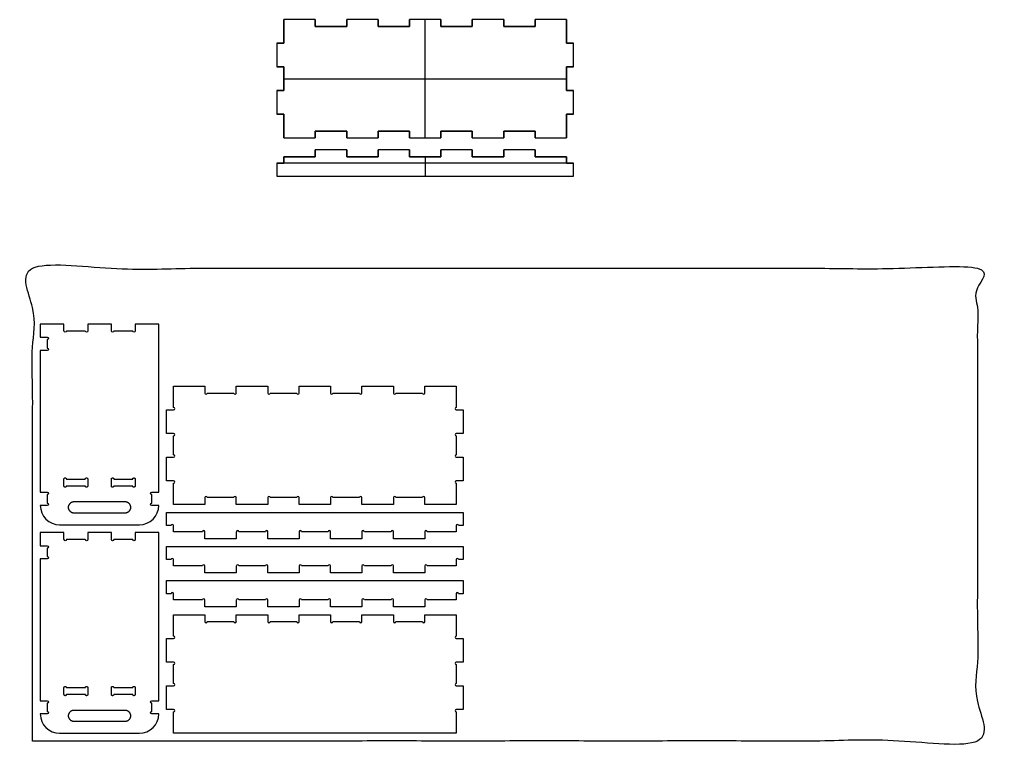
# Model space of a CAD drawing. Header units: millimetres. Extents: x -9556 to -1947, y -3269 to 306.
# Drawn here: x -4454 to -1947, y -3269 to -1390 of the extents above; entities that cross this region are included whole.
import ezdxf

# ---------------------------------------------------------------- set-up
doc = ezdxf.new("R2010")
doc.units = ezdxf.units.MM
doc.header["$MEASUREMENT"] = 0
doc.layers.add('2 TRAY TROLLEY$PARTS LAID OUT$TROLLY', color=7, linetype='Continuous', true_color=0x000000)
doc.layers.add('SHEETS TO CUT$18MM BIRCH$01.18', color=7, linetype='Continuous', true_color=0x000000)

msp = doc.modelspace()

# ---------------------------------------------------------------- linework, layer by layer
at = {"layer": '2 TRAY TROLLEY$PARTS LAID OUT$TROLLY', "color": 5, "true_color": 0x0000ff}
for p, q in [((-3690.6, -1389.5, -41), (-3771.7, -1389.5, -41)), ((-3690.6, -1398.5, -32), (-3690.6, -1398.5, -50)), ((-3528.3, -1389.5, -41), (-3609.4, -1389.5, -41)), ((-3609.4, -1398.5, -32), (-3609.4, -1398.5, -50)), ((-3528.3, -1398.5, -32), (-3528.3, -1398.5, -50)), ((-3366.1, -1389.5, -41), (-3447.2, -1389.5, -41)), ((-3447.2, -1398.5, -32), (-3447.2, -1398.5, -50)), ((-3406.7, -1695.5, -32), (-3406.7, -1389.5, -32)), ((-3406.7, -1695.5, -50), (-3406.7, -1389.5, -50)), ((-3406.7, -1389.5, -50), (-3406.7, -1389.5, -32)), ((-3366.1, -1398.5, -32), (-3366.1, -1398.5, -50)), ((-3203.9, -1389.5, -41), (-3285, -1389.5, -41)), ((-3285, -1398.5, -32), (-3285, -1398.5, -50)), ((-3203.9, -1398.5, -32), (-3203.9, -1398.5, -50)), ((-3041.7, -1389.5, -41), (-3122.8, -1389.5, -41)), ((-3122.8, -1398.5, -32), (-3122.8, -1398.5, -50)), ((-3690.6, -1407.5, -32), (-3690.6, -1407.5, -50)), ((-3650, -1407.5, -32), (-3650, -1407.5, -50)), ((-3609.4, -1407.5, -50), (-3609.4, -1407.5, -32)), ((-3528.3, -1407.5, -32), (-3528.3, -1407.5, -50)), ((-3487.8, -1407.5, -32), (-3487.8, -1407.5, -50)), ((-3447.2, -1407.5, -50), (-3447.2, -1407.5, -32)), ((-3366.1, -1407.5, -32), (-3366.1, -1407.5, -50)), ((-3325.6, -1407.5, -32), (-3325.6, -1407.5, -50)), ((-3285, -1407.5, -50), (-3285, -1407.5, -32)), ((-3203.9, -1407.5, -32), (-3203.9, -1407.5, -50)), ((-3163.3, -1407.5, -32), (-3163.3, -1407.5, -50)), ((-3122.8, -1407.5, -50), (-3122.8, -1407.5, -32)), ((-3771.7, -1542.5, -32), (-3041.7, -1542.5, -32)), ((-3771.7, -1542.5, -50), (-3041.7, -1542.5, -50)), ((-3690.6, -1677.5, -32), (-3690.6, -1677.5, -50)), ((-3650, -1677.5, -32), (-3650, -1677.5, -50)), ((-3609.4, -1677.5, -50), (-3609.4, -1677.5, -32)), ((-3528.3, -1677.5, -32), (-3528.3, -1677.5, -50)), ((-3487.8, -1677.5, -32), (-3487.8, -1677.5, -50)), ((-3447.2, -1677.5, -50), (-3447.2, -1677.5, -32)), ((-3366.1, -1677.5, -32), (-3366.1, -1677.5, -50)), ((-3325.6, -1677.5, -32), (-3325.6, -1677.5, -50)), ((-3285, -1677.5, -50), (-3285, -1677.5, -32)), ((-3203.9, -1677.5, -32), (-3203.9, -1677.5, -50)), ((-3163.3, -1677.5, -32), (-3163.3, -1677.5, -50)), ((-3122.8, -1677.5, -50), (-3122.8, -1677.5, -32)), ((-3771.7, -1695.5, -41), (-3690.6, -1695.5, -41)), ((-3690.6, -1686.5, -32), (-3690.6, -1686.5, -50)), ((-3609.4, -1686.5, -32), (-3609.4, -1686.5, -50)), ((-3609.4, -1695.5, -41), (-3528.3, -1695.5, -41)), ((-3528.3, -1686.5, -32), (-3528.3, -1686.5, -50)), ((-3447.2, -1686.5, -32), (-3447.2, -1686.5, -50)), ((-3447.2, -1695.5, -41), (-3366.1, -1695.5, -41)), ((-3406.7, -1695.5, -50), (-3406.7, -1695.5, -32)), ((-3366.1, -1686.5, -32), (-3366.1, -1686.5, -50)), ((-3285, -1686.5, -32), (-3285, -1686.5, -50)), ((-3285, -1695.5, -41), (-3203.9, -1695.5, -41)), ((-3203.9, -1686.5, -32), (-3203.9, -1686.5, -50)), ((-3122.8, -1686.5, -32), (-3122.8, -1686.5, -50)), ((-3122.8, -1695.5, -41), (-3041.7, -1695.5, -41))]:
    msp.add_line(p, q, dxfattribs=at)
at = {"layer": '2 TRAY TROLLEY$PARTS LAID OUT$TROLLY', "color": 6, "true_color": 0xff00ff}
for p, q in [((-3609.4, -1726.2, -41), (-3690.6, -1726.2, -41)), ((-3447.2, -1726.2, -41), (-3528.3, -1726.2, -41)), ((-3285, -1726.2, -41), (-3366.1, -1726.2, -41)), ((-3122.8, -1726.2, -41), (-3203.9, -1726.2, -41)), ((-3771.7, -1744.2, -42.2), (-3690.6, -1744.2, -42.2)), ((-3731.1, -1744.2, -50), (-3731.1, -1744.2, -32)), ((-3609.4, -1744.2, -42.2), (-3528.3, -1744.2, -42.2)), ((-3568.9, -1744.2, -50), (-3568.9, -1744.2, -32)), ((-3447.2, -1744.2, -42.2), (-3366.1, -1744.2, -42.2)), ((-3406.7, -1744.2, -32), (-3406.7, -1794.2, -32)), ((-3406.7, -1744.2, -50), (-3406.7, -1744.2, -32)), ((-3406.7, -1744.2, -50), (-3406.7, -1794.2, -50)), ((-3285, -1744.2, -42.2), (-3203.9, -1744.2, -42.2)), ((-3244.4, -1744.2, -50), (-3244.4, -1744.2, -32)), ((-3122.8, -1744.2, -42.2), (-3041.7, -1744.2, -42.2)), ((-3082.2, -1744.2, -50), (-3082.2, -1744.2, -32)), ((-3789.7, -1760.2, -41), (-3789.7, -1794.2, -41)), ((-3041.7, -1760.2, -32), (-3771.7, -1760.2, -32)), ((-3041.7, -1760.2, -50), (-3771.7, -1760.2, -50)), ((-3023.7, -1794.2, -41), (-3023.7, -1760.2, -41)), ((-3789.7, -1794.2, -41), (-3023.7, -1794.2, -41)), ((-3406.7, -1794.2, -50), (-3406.7, -1794.2, -32))]:
    msp.add_line(p, q, dxfattribs=at)
at = {"layer": '2 TRAY TROLLEY$PARTS LAID OUT$TROLLY', "color": 5, "true_color": 0x0000ff}
for points in [[(-3771.7, -1389.5, -32), (-3771.7, -1420.1, -32), (-3771.7, -1450.7, -32)], [(-3771.7, -1450.7, -50), (-3771.7, -1420.1, -50), (-3771.7, -1389.5, -50)], [(-3771.7, -1389.5, -32), (-3771.7, -1389.5, -41), (-3771.7, -1389.5, -50)], [(-3690.6, -1389.5, -32), (-3731.1, -1389.5, -32), (-3771.7, -1389.5, -32)], [(-3690.6, -1389.5, -50), (-3731.1, -1389.5, -50), (-3771.7, -1389.5, -50)], [(-3690.6, -1407.5, -32), (-3690.6, -1398.5, -32), (-3690.6, -1389.5, -32)], [(-3690.6, -1389.5, -50), (-3690.6, -1398.5, -50), (-3690.6, -1407.5, -50)], [(-3690.6, -1389.5, -50), (-3690.6, -1389.5, -41), (-3690.6, -1389.5, -32)], [(-3528.3, -1389.5, -32), (-3568.9, -1389.5, -32), (-3609.4, -1389.5, -32)], [(-3528.3, -1389.5, -50), (-3568.9, -1389.5, -50), (-3609.4, -1389.5, -50)], [(-3609.4, -1389.5, -32), (-3609.4, -1398.5, -32), (-3609.4, -1407.5, -32)], [(-3609.4, -1407.5, -50), (-3609.4, -1398.5, -50), (-3609.4, -1389.5, -50)], [(-3609.4, -1389.5, -50), (-3609.4, -1389.5, -41), (-3609.4, -1389.5, -32)], [(-3528.3, -1407.5, -32), (-3528.3, -1398.5, -32), (-3528.3, -1389.5, -32)], [(-3528.3, -1389.5, -50), (-3528.3, -1398.5, -50), (-3528.3, -1407.5, -50)], [(-3528.3, -1389.5, -50), (-3528.3, -1389.5, -41), (-3528.3, -1389.5, -32)], [(-3366.1, -1389.5, -32), (-3406.7, -1389.5, -32), (-3447.2, -1389.5, -32)], [(-3366.1, -1389.5, -50), (-3406.7, -1389.5, -50), (-3447.2, -1389.5, -50)], [(-3447.2, -1389.5, -32), (-3447.2, -1398.5, -32), (-3447.2, -1407.5, -32)], [(-3447.2, -1407.5, -50), (-3447.2, -1398.5, -50), (-3447.2, -1389.5, -50)], [(-3447.2, -1389.5, -50), (-3447.2, -1389.5, -41), (-3447.2, -1389.5, -32)], [(-3366.1, -1407.5, -32), (-3366.1, -1398.5, -32), (-3366.1, -1389.5, -32)], [(-3366.1, -1389.5, -50), (-3366.1, -1398.5, -50), (-3366.1, -1407.5, -50)], [(-3366.1, -1389.5, -50), (-3366.1, -1389.5, -41), (-3366.1, -1389.5, -32)], [(-3203.9, -1389.5, -32), (-3244.4, -1389.5, -32), (-3285, -1389.5, -32)], [(-3203.9, -1389.5, -50), (-3244.4, -1389.5, -50), (-3285, -1389.5, -50)], [(-3285, -1389.5, -32), (-3285, -1398.5, -32), (-3285, -1407.5, -32)], [(-3285, -1407.5, -50), (-3285, -1398.5, -50), (-3285, -1389.5, -50)], [(-3285, -1389.5, -50), (-3285, -1389.5, -41), (-3285, -1389.5, -32)], [(-3203.9, -1407.5, -32), (-3203.9, -1398.5, -32), (-3203.9, -1389.5, -32)], [(-3203.9, -1389.5, -50), (-3203.9, -1398.5, -50), (-3203.9, -1407.5, -50)], [(-3203.9, -1389.5, -50), (-3203.9, -1389.5, -41), (-3203.9, -1389.5, -32)], [(-3041.7, -1389.5, -32), (-3082.2, -1389.5, -32), (-3122.8, -1389.5, -32)], [(-3041.7, -1389.5, -50), (-3082.2, -1389.5, -50), (-3122.8, -1389.5, -50)], [(-3122.8, -1389.5, -32), (-3122.8, -1398.5, -32), (-3122.8, -1407.5, -32)], [(-3122.8, -1407.5, -50), (-3122.8, -1398.5, -50), (-3122.8, -1389.5, -50)], [(-3122.8, -1389.5, -50), (-3122.8, -1389.5, -41), (-3122.8, -1389.5, -32)], [(-3041.7, -1450.7, -32), (-3041.7, -1420.1, -32), (-3041.7, -1389.5, -32)], [(-3041.7, -1389.5, -50), (-3041.7, -1420.1, -50), (-3041.7, -1450.7, -50)], [(-3041.7, -1389.5, -32), (-3041.7, -1389.5, -41), (-3041.7, -1389.5, -50)], [(-3771.7, -1420.1, -32), (-3771.7, -1420.1, -41), (-3771.7, -1420.1, -50)], [(-3609.4, -1407.5, -32), (-3650, -1407.5, -32), (-3690.6, -1407.5, -32)], [(-3690.6, -1407.5, -50), (-3650, -1407.5, -50), (-3609.4, -1407.5, -50)], [(-3447.2, -1407.5, -32), (-3487.8, -1407.5, -32), (-3528.3, -1407.5, -32)], [(-3528.3, -1407.5, -50), (-3487.8, -1407.5, -50), (-3447.2, -1407.5, -50)], [(-3285, -1407.5, -32), (-3325.6, -1407.5, -32), (-3366.1, -1407.5, -32)], [(-3366.1, -1407.5, -50), (-3325.6, -1407.5, -50), (-3285, -1407.5, -50)], [(-3122.8, -1407.5, -32), (-3163.3, -1407.5, -32), (-3203.9, -1407.5, -32)], [(-3203.9, -1407.5, -50), (-3163.3, -1407.5, -50), (-3122.8, -1407.5, -50)], [(-3041.7, -1420.1, -32), (-3041.7, -1420.1, -41), (-3041.7, -1420.1, -50)], [(-3771.7, -1450.7, -32), (-3780.7, -1450.7, -32), (-3789.7, -1450.7, -32)], [(-3789.7, -1450.7, -50), (-3780.7, -1450.7, -50), (-3771.7, -1450.7, -50)], [(-3789.7, -1450.7, -32), (-3789.7, -1450.7, -41), (-3789.7, -1450.7, -50)], [(-3789.7, -1450.7, -32), (-3789.7, -1481.3, -32), (-3789.7, -1511.9, -32)], [(-3789.7, -1450.7, -50), (-3789.7, -1481.3, -50), (-3789.7, -1511.9, -50)], [(-3789.7, -1450.7, -41), (-3789.7, -1481.3, -41), (-3789.7, -1511.9, -41)], [(-3771.7, -1450.7, -32), (-3771.7, -1450.7, -41), (-3771.7, -1450.7, -50)], [(-3023.7, -1450.7, -32), (-3032.7, -1450.7, -32), (-3041.7, -1450.7, -32)], [(-3041.7, -1450.7, -50), (-3032.7, -1450.7, -50), (-3023.7, -1450.7, -50)], [(-3041.7, -1450.7, -32), (-3041.7, -1450.7, -41), (-3041.7, -1450.7, -50)], [(-3023.7, -1450.7, -50), (-3023.7, -1450.7, -41), (-3023.7, -1450.7, -32)], [(-3023.7, -1511.9, -32), (-3023.7, -1481.3, -32), (-3023.7, -1450.7, -32)], [(-3023.7, -1511.9, -50), (-3023.7, -1481.3, -50), (-3023.7, -1450.7, -50)], [(-3023.7, -1511.9, -41), (-3023.7, -1481.3, -41), (-3023.7, -1450.7, -41)], [(-3789.7, -1511.9, -32), (-3780.7, -1511.9, -32), (-3771.7, -1511.9, -32)], [(-3771.7, -1511.9, -50), (-3780.7, -1511.9, -50), (-3789.7, -1511.9, -50)], [(-3789.7, -1511.9, -50), (-3789.7, -1511.9, -41), (-3789.7, -1511.9, -32)], [(-3771.7, -1511.9, -32), (-3771.7, -1542.5, -32), (-3771.7, -1573.1, -32)], [(-3771.7, -1573.1, -50), (-3771.7, -1542.5, -50), (-3771.7, -1511.9, -50)], [(-3771.7, -1511.9, -32), (-3771.7, -1511.9, -41), (-3771.7, -1511.9, -50)], [(-3041.7, -1511.9, -32), (-3032.7, -1511.9, -32), (-3023.7, -1511.9, -32)], [(-3041.7, -1573.1, -32), (-3041.7, -1542.5, -32), (-3041.7, -1511.9, -32)], [(-3023.7, -1511.9, -50), (-3032.7, -1511.9, -50), (-3041.7, -1511.9, -50)], [(-3041.7, -1511.9, -50), (-3041.7, -1542.5, -50), (-3041.7, -1573.1, -50)], [(-3041.7, -1511.9, -32), (-3041.7, -1511.9, -41), (-3041.7, -1511.9, -50)], [(-3023.7, -1511.9, -32), (-3023.7, -1511.9, -41), (-3023.7, -1511.9, -50)], [(-3771.7, -1542.5, -32), (-3771.7, -1542.5, -41), (-3771.7, -1542.5, -50)], [(-3041.7, -1542.5, -32), (-3041.7, -1542.5, -41), (-3041.7, -1542.5, -50)], [(-3771.7, -1573.1, -32), (-3780.7, -1573.1, -32), (-3789.7, -1573.1, -32)], [(-3789.7, -1573.1, -50), (-3780.7, -1573.1, -50), (-3771.7, -1573.1, -50)], [(-3789.7, -1573.1, -32), (-3789.7, -1573.1, -41), (-3789.7, -1573.1, -50)], [(-3789.7, -1573.1, -32), (-3789.7, -1603.7, -32), (-3789.7, -1634.3, -32)], [(-3789.7, -1573.1, -50), (-3789.7, -1603.7, -50), (-3789.7, -1634.3, -50)], [(-3789.7, -1573.1, -41), (-3789.7, -1603.7, -41), (-3789.7, -1634.3, -41)], [(-3771.7, -1573.1, -32), (-3771.7, -1573.1, -41), (-3771.7, -1573.1, -50)], [(-3023.7, -1573.1, -32), (-3032.7, -1573.1, -32), (-3041.7, -1573.1, -32)], [(-3041.7, -1573.1, -50), (-3032.7, -1573.1, -50), (-3023.7, -1573.1, -50)], [(-3041.7, -1573.1, -32), (-3041.7, -1573.1, -41), (-3041.7, -1573.1, -50)], [(-3023.7, -1634.3, -32), (-3023.7, -1603.7, -32), (-3023.7, -1573.1, -32)], [(-3023.7, -1634.3, -50), (-3023.7, -1603.7, -50), (-3023.7, -1573.1, -50)], [(-3023.7, -1573.1, -50), (-3023.7, -1573.1, -41), (-3023.7, -1573.1, -32)], [(-3023.7, -1634.3, -41), (-3023.7, -1603.7, -41), (-3023.7, -1573.1, -41)], [(-3789.7, -1634.3, -32), (-3780.7, -1634.3, -32), (-3771.7, -1634.3, -32)], [(-3771.7, -1634.3, -50), (-3780.7, -1634.3, -50), (-3789.7, -1634.3, -50)], [(-3789.7, -1634.3, -50), (-3789.7, -1634.3, -41), (-3789.7, -1634.3, -32)], [(-3771.7, -1634.3, -32), (-3771.7, -1664.9, -32), (-3771.7, -1695.5, -32)], [(-3771.7, -1695.5, -50), (-3771.7, -1664.9, -50), (-3771.7, -1634.3, -50)], [(-3771.7, -1634.3, -32), (-3771.7, -1634.3, -41), (-3771.7, -1634.3, -50)], [(-3041.7, -1634.3, -32), (-3032.7, -1634.3, -32), (-3023.7, -1634.3, -32)], [(-3041.7, -1695.5, -32), (-3041.7, -1664.9, -32), (-3041.7, -1634.3, -32)], [(-3023.7, -1634.3, -50), (-3032.7, -1634.3, -50), (-3041.7, -1634.3, -50)], [(-3041.7, -1634.3, -50), (-3041.7, -1664.9, -50), (-3041.7, -1695.5, -50)], [(-3041.7, -1634.3, -32), (-3041.7, -1634.3, -41), (-3041.7, -1634.3, -50)], [(-3023.7, -1634.3, -32), (-3023.7, -1634.3, -41), (-3023.7, -1634.3, -50)], [(-3771.7, -1664.9, -32), (-3771.7, -1664.9, -41), (-3771.7, -1664.9, -50)], [(-3690.6, -1677.5, -32), (-3650, -1677.5, -32), (-3609.4, -1677.5, -32)], [(-3690.6, -1695.5, -32), (-3690.6, -1686.5, -32), (-3690.6, -1677.5, -32)], [(-3609.4, -1677.5, -50), (-3650, -1677.5, -50), (-3690.6, -1677.5, -50)], [(-3690.6, -1677.5, -50), (-3690.6, -1686.5, -50), (-3690.6, -1695.5, -50)], [(-3609.4, -1677.5, -32), (-3609.4, -1686.5, -32), (-3609.4, -1695.5, -32)], [(-3609.4, -1695.5, -50), (-3609.4, -1686.5, -50), (-3609.4, -1677.5, -50)], [(-3528.3, -1677.5, -32), (-3487.8, -1677.5, -32), (-3447.2, -1677.5, -32)], [(-3528.3, -1695.5, -32), (-3528.3, -1686.5, -32), (-3528.3, -1677.5, -32)], [(-3447.2, -1677.5, -50), (-3487.8, -1677.5, -50), (-3528.3, -1677.5, -50)], [(-3528.3, -1677.5, -50), (-3528.3, -1686.5, -50), (-3528.3, -1695.5, -50)], [(-3447.2, -1677.5, -32), (-3447.2, -1686.5, -32), (-3447.2, -1695.5, -32)], [(-3447.2, -1695.5, -50), (-3447.2, -1686.5, -50), (-3447.2, -1677.5, -50)], [(-3366.1, -1677.5, -32), (-3325.6, -1677.5, -32), (-3285, -1677.5, -32)], [(-3366.1, -1695.5, -32), (-3366.1, -1686.5, -32), (-3366.1, -1677.5, -32)], [(-3285, -1677.5, -50), (-3325.6, -1677.5, -50), (-3366.1, -1677.5, -50)], [(-3366.1, -1677.5, -50), (-3366.1, -1686.5, -50), (-3366.1, -1695.5, -50)], [(-3285, -1677.5, -32), (-3285, -1686.5, -32), (-3285, -1695.5, -32)], [(-3285, -1695.5, -50), (-3285, -1686.5, -50), (-3285, -1677.5, -50)], [(-3203.9, -1677.5, -32), (-3163.3, -1677.5, -32), (-3122.8, -1677.5, -32)], [(-3203.9, -1695.5, -32), (-3203.9, -1686.5, -32), (-3203.9, -1677.5, -32)], [(-3122.8, -1677.5, -50), (-3163.3, -1677.5, -50), (-3203.9, -1677.5, -50)], [(-3203.9, -1677.5, -50), (-3203.9, -1686.5, -50), (-3203.9, -1695.5, -50)], [(-3122.8, -1677.5, -32), (-3122.8, -1686.5, -32), (-3122.8, -1695.5, -32)], [(-3122.8, -1695.5, -50), (-3122.8, -1686.5, -50), (-3122.8, -1677.5, -50)], [(-3041.7, -1664.9, -32), (-3041.7, -1664.9, -41), (-3041.7, -1664.9, -50)], [(-3771.7, -1695.5, -32), (-3771.7, -1695.5, -41), (-3771.7, -1695.5, -50)], [(-3771.7, -1695.5, -32), (-3731.1, -1695.5, -32), (-3690.6, -1695.5, -32)], [(-3771.7, -1695.5, -50), (-3731.1, -1695.5, -50), (-3690.6, -1695.5, -50)], [(-3690.6, -1695.5, -50), (-3690.6, -1695.5, -41), (-3690.6, -1695.5, -32)], [(-3609.4, -1695.5, -50), (-3609.4, -1695.5, -41), (-3609.4, -1695.5, -32)], [(-3609.4, -1695.5, -32), (-3568.9, -1695.5, -32), (-3528.3, -1695.5, -32)], [(-3609.4, -1695.5, -50), (-3568.9, -1695.5, -50), (-3528.3, -1695.5, -50)], [(-3528.3, -1695.5, -50), (-3528.3, -1695.5, -41), (-3528.3, -1695.5, -32)], [(-3447.2, -1695.5, -50), (-3447.2, -1695.5, -41), (-3447.2, -1695.5, -32)], [(-3447.2, -1695.5, -32), (-3406.7, -1695.5, -32), (-3366.1, -1695.5, -32)], [(-3447.2, -1695.5, -50), (-3406.7, -1695.5, -50), (-3366.1, -1695.5, -50)], [(-3366.1, -1695.5, -50), (-3366.1, -1695.5, -41), (-3366.1, -1695.5, -32)], [(-3285, -1695.5, -50), (-3285, -1695.5, -41), (-3285, -1695.5, -32)], [(-3285, -1695.5, -32), (-3244.4, -1695.5, -32), (-3203.9, -1695.5, -32)], [(-3285, -1695.5, -50), (-3244.4, -1695.5, -50), (-3203.9, -1695.5, -50)], [(-3203.9, -1695.5, -50), (-3203.9, -1695.5, -41), (-3203.9, -1695.5, -32)], [(-3122.8, -1695.5, -50), (-3122.8, -1695.5, -41), (-3122.8, -1695.5, -32)], [(-3122.8, -1695.5, -32), (-3082.2, -1695.5, -32), (-3041.7, -1695.5, -32)], [(-3122.8, -1695.5, -50), (-3082.2, -1695.5, -50), (-3041.7, -1695.5, -50)], [(-3041.7, -1695.5, -32), (-3041.7, -1695.5, -41), (-3041.7, -1695.5, -50)]]:
    msp.add_open_spline(points, degree=2, dxfattribs=at)
at = {"layer": '2 TRAY TROLLEY$PARTS LAID OUT$TROLLY', "color": 6, "true_color": 0xff00ff}
for points in [[(-3609.4, -1726.2, -50), (-3650, -1726.2, -50), (-3690.6, -1726.2, -50)], [(-3609.4, -1726.2, -32), (-3650, -1726.2, -32), (-3690.6, -1726.2, -32)], [(-3690.6, -1726.2, -32), (-3690.6, -1735.2, -32), (-3690.6, -1744.2, -32)], [(-3690.6, -1726.2, -50), (-3690.6, -1726.2, -41), (-3690.6, -1726.2, -32)], [(-3690.6, -1744.2, -50), (-3690.6, -1735.2, -50), (-3690.6, -1726.2, -50)], [(-3690.6, -1744.2, -42.2), (-3690.6, -1735.2, -42.2), (-3690.6, -1726.2, -42.2)], [(-3609.4, -1744.2, -32), (-3609.4, -1735.2, -32), (-3609.4, -1726.2, -32)], [(-3609.4, -1726.2, -32), (-3609.4, -1726.2, -41), (-3609.4, -1726.2, -50)], [(-3609.4, -1726.2, -50), (-3609.4, -1735.2, -50), (-3609.4, -1744.2, -50)], [(-3609.4, -1744.2, -42.2), (-3609.4, -1735.2, -42.2), (-3609.4, -1726.2, -42.2)], [(-3447.2, -1726.2, -50), (-3487.8, -1726.2, -50), (-3528.3, -1726.2, -50)], [(-3447.2, -1726.2, -32), (-3487.8, -1726.2, -32), (-3528.3, -1726.2, -32)], [(-3528.3, -1726.2, -32), (-3528.3, -1735.2, -32), (-3528.3, -1744.2, -32)], [(-3528.3, -1726.2, -50), (-3528.3, -1726.2, -41), (-3528.3, -1726.2, -32)], [(-3528.3, -1744.2, -50), (-3528.3, -1735.2, -50), (-3528.3, -1726.2, -50)], [(-3528.3, -1744.2, -42.2), (-3528.3, -1735.2, -42.2), (-3528.3, -1726.2, -42.2)], [(-3447.2, -1744.2, -32), (-3447.2, -1735.2, -32), (-3447.2, -1726.2, -32)], [(-3447.2, -1726.2, -32), (-3447.2, -1726.2, -41), (-3447.2, -1726.2, -50)], [(-3447.2, -1726.2, -50), (-3447.2, -1735.2, -50), (-3447.2, -1744.2, -50)], [(-3447.2, -1744.2, -42.2), (-3447.2, -1735.2, -42.2), (-3447.2, -1726.2, -42.2)], [(-3285, -1726.2, -50), (-3325.6, -1726.2, -50), (-3366.1, -1726.2, -50)], [(-3285, -1726.2, -32), (-3325.6, -1726.2, -32), (-3366.1, -1726.2, -32)], [(-3366.1, -1726.2, -32), (-3366.1, -1735.2, -32), (-3366.1, -1744.2, -32)], [(-3366.1, -1726.2, -50), (-3366.1, -1726.2, -41), (-3366.1, -1726.2, -32)], [(-3366.1, -1744.2, -50), (-3366.1, -1735.2, -50), (-3366.1, -1726.2, -50)], [(-3366.1, -1744.2, -42.2), (-3366.1, -1735.2, -42.2), (-3366.1, -1726.2, -42.2)], [(-3285, -1726.2, -32), (-3285, -1726.2, -41), (-3285, -1726.2, -50)], [(-3285, -1744.2, -32), (-3285, -1735.2, -32), (-3285, -1726.2, -32)], [(-3285, -1726.2, -50), (-3285, -1735.2, -50), (-3285, -1744.2, -50)], [(-3285, -1744.2, -42.2), (-3285, -1735.2, -42.2), (-3285, -1726.2, -42.2)], [(-3122.8, -1726.2, -50), (-3163.3, -1726.2, -50), (-3203.9, -1726.2, -50)], [(-3122.8, -1726.2, -32), (-3163.3, -1726.2, -32), (-3203.9, -1726.2, -32)], [(-3203.9, -1726.2, -50), (-3203.9, -1726.2, -41), (-3203.9, -1726.2, -32)], [(-3203.9, -1726.2, -32), (-3203.9, -1735.2, -32), (-3203.9, -1744.2, -32)], [(-3203.9, -1744.2, -50), (-3203.9, -1735.2, -50), (-3203.9, -1726.2, -50)], [(-3203.9, -1744.2, -42.2), (-3203.9, -1735.2, -42.2), (-3203.9, -1726.2, -42.2)], [(-3122.8, -1726.2, -32), (-3122.8, -1726.2, -41), (-3122.8, -1726.2, -50)], [(-3122.8, -1726.2, -50), (-3122.8, -1735.2, -50), (-3122.8, -1744.2, -50)], [(-3122.8, -1744.2, -32), (-3122.8, -1735.2, -32), (-3122.8, -1726.2, -32)], [(-3122.8, -1744.2, -42.2), (-3122.8, -1735.2, -42.2), (-3122.8, -1726.2, -42.2)], [(-3771.7, -1760.2, -50), (-3771.7, -1752.2, -50), (-3771.7, -1744.2, -50)], [(-3771.7, -1744.2, -50), (-3771.7, -1744.2, -41), (-3771.7, -1744.2, -32)], [(-3771.7, -1744.2, -32), (-3731.1, -1744.2, -32), (-3690.6, -1744.2, -32)], [(-3690.6, -1744.2, -50), (-3731.1, -1744.2, -50), (-3771.7, -1744.2, -50)], [(-3771.7, -1744.2, -32), (-3771.7, -1752.2, -32), (-3771.7, -1760.2, -32)], [(-3690.6, -1744.2, -32), (-3690.6, -1744.2, -41), (-3690.6, -1744.2, -50)], [(-3609.4, -1744.2, -32), (-3568.9, -1744.2, -32), (-3528.3, -1744.2, -32)], [(-3528.3, -1744.2, -50), (-3568.9, -1744.2, -50), (-3609.4, -1744.2, -50)], [(-3609.4, -1744.2, -50), (-3609.4, -1744.2, -41), (-3609.4, -1744.2, -32)], [(-3528.3, -1744.2, -32), (-3528.3, -1744.2, -41), (-3528.3, -1744.2, -50)], [(-3447.2, -1744.2, -32), (-3406.7, -1744.2, -32), (-3366.1, -1744.2, -32)], [(-3366.1, -1744.2, -50), (-3406.7, -1744.2, -50), (-3447.2, -1744.2, -50)], [(-3447.2, -1744.2, -50), (-3447.2, -1744.2, -41), (-3447.2, -1744.2, -32)], [(-3366.1, -1744.2, -32), (-3366.1, -1744.2, -41), (-3366.1, -1744.2, -50)], [(-3285, -1744.2, -32), (-3244.4, -1744.2, -32), (-3203.9, -1744.2, -32)], [(-3203.9, -1744.2, -50), (-3244.4, -1744.2, -50), (-3285, -1744.2, -50)], [(-3285, -1744.2, -50), (-3285, -1744.2, -41), (-3285, -1744.2, -32)], [(-3203.9, -1744.2, -32), (-3203.9, -1744.2, -41), (-3203.9, -1744.2, -50)], [(-3041.7, -1744.2, -50), (-3082.2, -1744.2, -50), (-3122.8, -1744.2, -50)], [(-3122.8, -1744.2, -32), (-3082.2, -1744.2, -32), (-3041.7, -1744.2, -32)], [(-3122.8, -1744.2, -50), (-3122.8, -1744.2, -41), (-3122.8, -1744.2, -32)], [(-3041.7, -1760.2, -32), (-3041.7, -1752.2, -32), (-3041.7, -1744.2, -32)], [(-3041.7, -1744.2, -32), (-3041.7, -1744.2, -41), (-3041.7, -1744.2, -50)], [(-3041.7, -1744.2, -50), (-3041.7, -1752.2, -50), (-3041.7, -1760.2, -50)], [(-3789.7, -1760.2, -50), (-3789.7, -1760.2, -41), (-3789.7, -1760.2, -32)], [(-3789.7, -1760.2, -32), (-3780.7, -1760.2, -32), (-3771.7, -1760.2, -32)], [(-3771.7, -1760.2, -50), (-3780.7, -1760.2, -50), (-3789.7, -1760.2, -50)], [(-3789.7, -1760.2, -50), (-3789.7, -1777.2, -50), (-3789.7, -1794.2, -50)], [(-3789.7, -1760.2, -32), (-3789.7, -1777.2, -32), (-3789.7, -1794.2, -32)], [(-3771.7, -1760.2, -32), (-3771.7, -1760.2, -41), (-3771.7, -1760.2, -50)], [(-3023.7, -1760.2, -50), (-3032.7, -1760.2, -50), (-3041.7, -1760.2, -50)], [(-3041.7, -1760.2, -32), (-3032.7, -1760.2, -32), (-3023.7, -1760.2, -32)], [(-3041.7, -1760.2, -50), (-3041.7, -1760.2, -41), (-3041.7, -1760.2, -32)], [(-3023.7, -1794.2, -50), (-3023.7, -1777.2, -50), (-3023.7, -1760.2, -50)], [(-3023.7, -1794.2, -32), (-3023.7, -1777.2, -32), (-3023.7, -1760.2, -32)], [(-3023.7, -1760.2, -32), (-3023.7, -1760.2, -41), (-3023.7, -1760.2, -50)], [(-3789.7, -1794.2, -50), (-3789.7, -1794.2, -41), (-3789.7, -1794.2, -32)], [(-3789.7, -1794.2, -50), (-3406.7, -1794.2, -50), (-3023.7, -1794.2, -50)], [(-3789.7, -1794.2, -32), (-3406.7, -1794.2, -32), (-3023.7, -1794.2, -32)], [(-3023.7, -1794.2, -50), (-3023.7, -1794.2, -41), (-3023.7, -1794.2, -32)]]:
    msp.add_open_spline(points, degree=2, dxfattribs=at)
at = {"layer": 'SHEETS TO CUT$18MM BIRCH$01.18', "color": 1, "true_color": 0xff0000}
for p, q in [((-4339.4, -2175.7), (-4400.6, -2175.7)), ((-4400.6, -2175.7), (-4400.6, -2209.7)), ((-4339.4, -2193.7), (-4339.4, -2175.7)), ((-4217, -2175.7), (-4278.2, -2175.7)), ((-4278.2, -2175.7), (-4278.2, -2193.7)), ((-4217, -2193.7), (-4217, -2175.7)), ((-4094.6, -2175.7), (-4155.8, -2175.7)), ((-4155.8, -2175.7), (-4155.8, -2193.7)), ((-4094.6, -2609.7), (-4094.6, -2175.7)), ((-4284.3, -2193.7), (-4333.3, -2193.7)), ((-4161.9, -2193.7), (-4210.9, -2193.7)), ((-4400.6, -2209.7), (-4382.6, -2209.7)), ((-4382.6, -2215.8), (-4382.6, -2237.6)), ((-4382.6, -2243.7), (-4400.6, -2243.7)), ((-4400.6, -2243.7), (-4400.6, -2609.7)), ((-4056.6, -2390.8), (-4056.6, -2335.7)), ((-4056.6, -2335.7), (-3975.5, -2335.7)), ((-3975.5, -2335.7), (-3975.5, -2353.7)), ((-3969.4, -2353.7), (-3900.5, -2353.7)), ((-3894.4, -2353.7), (-3894.4, -2335.7)), ((-3894.4, -2335.7), (-3813.3, -2335.7)), ((-3813.3, -2335.7), (-3813.3, -2353.7)), ((-3807.2, -2353.7), (-3738.3, -2353.7)), ((-3732.2, -2353.7), (-3732.2, -2335.7)), ((-3732.2, -2335.7), (-3651, -2335.7)), ((-3651, -2335.7), (-3651, -2353.7)), ((-3644.9, -2353.7), (-3576, -2353.7)), ((-3569.9, -2353.7), (-3569.9, -2335.7)), ((-3569.9, -2335.7), (-3488.8, -2335.7)), ((-3488.8, -2335.7), (-3488.8, -2353.7)), ((-3482.7, -2353.7), (-3413.8, -2353.7)), ((-3407.7, -2353.7), (-3407.7, -2335.7)), ((-3407.7, -2335.7), (-3326.6, -2335.7)), ((-3326.6, -2335.7), (-3326.6, -2390.8)), ((-4074.6, -2458.1), (-4074.6, -2396.9)), ((-4074.6, -2396.9), (-4056.6, -2396.9)), ((-3326.6, -2396.9), (-3308.6, -2396.9)), ((-3308.6, -2396.9), (-3308.6, -2458.1)), ((-4056.6, -2458.1), (-4074.6, -2458.1)), ((-4056.6, -2513.2), (-4056.6, -2464.2)), ((-3308.6, -2458.1), (-3326.6, -2458.1)), ((-3326.6, -2464.2), (-3326.6, -2513.2)), ((-4074.6, -2580.5), (-4074.6, -2519.3)), ((-4074.6, -2519.3), (-4056.6, -2519.3)), ((-3326.6, -2519.3), (-3308.6, -2519.3)), ((-3308.6, -2519.3), (-3308.6, -2580.5)), ((-4056.6, -2580.5), (-4074.6, -2580.5)), ((-3308.6, -2580.5), (-3326.6, -2580.5)), ((-4056.6, -2641.7), (-4056.6, -2586.6)), ((-3326.6, -2586.6), (-3326.6, -2641.7)), ((-4400.6, -2609.7), (-4382.6, -2609.7)), ((-4382.6, -2615.8), (-4382.6, -2637.6)), ((-4112.6, -2609.7), (-4094.6, -2609.7)), ((-4112.6, -2637.6), (-4112.6, -2615.8)), ((-3975.5, -2623.7), (-3975.5, -2641.7)), ((-3900.5, -2623.7), (-3969.4, -2623.7)), ((-3894.4, -2641.7), (-3894.4, -2623.7)), ((-3813.3, -2623.7), (-3813.3, -2641.7)), ((-3738.3, -2623.7), (-3807.2, -2623.7)), ((-3732.2, -2641.7), (-3732.2, -2623.7)), ((-3651, -2623.7), (-3651, -2641.7)), ((-3576, -2623.7), (-3644.9, -2623.7)), ((-3569.9, -2641.7), (-3569.9, -2623.7)), ((-3488.8, -2623.7), (-3488.8, -2641.7)), ((-3413.8, -2623.7), (-3482.7, -2623.7)), ((-3407.7, -2641.7), (-3407.7, -2623.7)), ((-4382.6, -2643.7), (-4400.6, -2643.7)), ((-4094.6, -2643.7), (-4112.6, -2643.7)), ((-3975.5, -2641.7), (-4056.6, -2641.7)), ((-3813.3, -2641.7), (-3894.4, -2641.7)), ((-3651, -2641.7), (-3732.2, -2641.7)), ((-3488.8, -2641.7), (-3569.9, -2641.7)), ((-3326.6, -2641.7), (-3407.7, -2641.7)), ((-4074.6, -2695.7), (-4074.6, -2661.7)), ((-4074.6, -2661.7), (-3308.6, -2661.7)), ((-3308.6, -2661.7), (-3308.6, -2695.7)), ((-4350.6, -2693.7), (-4144.6, -2693.7)), ((-4062.7, -2695.7), (-4074.6, -2695.7)), ((-4056.6, -2711.7), (-4056.6, -2695.7)), ((-3326.6, -2695.7), (-3326.6, -2711.7)), ((-3308.6, -2695.7), (-3320.5, -2695.7)), ((-4339.4, -2713.7), (-4400.6, -2713.7)), ((-4400.6, -2713.7), (-4400.6, -2747.7)), ((-4339.4, -2731.7), (-4339.4, -2713.7)), ((-4284.3, -2731.7), (-4333.3, -2731.7)), ((-4217, -2713.7), (-4278.2, -2713.7)), ((-4278.2, -2713.7), (-4278.2, -2731.7)), ((-4217, -2731.7), (-4217, -2713.7)), ((-4161.9, -2731.7), (-4210.9, -2731.7)), ((-4094.6, -2713.7), (-4155.8, -2713.7)), ((-4155.8, -2713.7), (-4155.8, -2731.7)), ((-4094.6, -3147.7), (-4094.6, -2713.7)), ((-3981.6, -2711.7), (-4056.6, -2711.7)), ((-3975.5, -2729.7), (-3975.5, -2711.7)), ((-3894.4, -2729.7), (-3975.5, -2729.7)), ((-3894.4, -2711.7), (-3894.4, -2729.7)), ((-3819.4, -2711.7), (-3888.3, -2711.7)), ((-3813.3, -2729.7), (-3813.3, -2711.7)), ((-3732.2, -2729.7), (-3813.3, -2729.7)), ((-3732.2, -2711.7), (-3732.2, -2729.7)), ((-3657.1, -2711.7), (-3726.1, -2711.7)), ((-3651, -2729.7), (-3651, -2711.7)), ((-3569.9, -2729.7), (-3651, -2729.7)), ((-3569.9, -2711.7), (-3569.9, -2729.7)), ((-3494.9, -2711.7), (-3563.8, -2711.7)), ((-3488.8, -2729.7), (-3488.8, -2711.7)), ((-3407.7, -2729.7), (-3488.8, -2729.7)), ((-3407.7, -2711.7), (-3407.7, -2729.7)), ((-3326.6, -2711.7), (-3401.6, -2711.7)), ((-4400.6, -2747.7), (-4382.6, -2747.7)), ((-4382.6, -2753.8), (-4382.6, -2775.6)), ((-4074.6, -2783.7), (-4074.6, -2749.7)), ((-4074.6, -2749.7), (-3308.6, -2749.7)), ((-3308.6, -2749.7), (-3308.6, -2783.7)), ((-4382.6, -2781.7), (-4400.6, -2781.7)), ((-4400.6, -2781.7), (-4400.6, -3147.7)), ((-4062.7, -2783.7), (-4074.6, -2783.7)), ((-4056.6, -2799.7), (-4056.6, -2783.7)), ((-3981.6, -2799.7), (-4056.6, -2799.7)), ((-3975.5, -2817.7), (-3975.5, -2799.7)), ((-3894.4, -2799.7), (-3894.4, -2817.7)), ((-3819.4, -2799.7), (-3888.3, -2799.7)), ((-3813.3, -2817.7), (-3813.3, -2799.7)), ((-3732.2, -2799.7), (-3732.2, -2817.7)), ((-3657.1, -2799.7), (-3726.1, -2799.7)), ((-3651, -2817.7), (-3651, -2799.7)), ((-3569.9, -2799.7), (-3569.9, -2817.7)), ((-3494.9, -2799.7), (-3563.8, -2799.7)), ((-3488.8, -2817.7), (-3488.8, -2799.7)), ((-3407.7, -2799.7), (-3407.7, -2817.7)), ((-3326.6, -2799.7), (-3401.6, -2799.7)), ((-3326.6, -2783.7), (-3326.6, -2799.7)), ((-3308.6, -2783.7), (-3320.5, -2783.7)), ((-3894.4, -2817.7), (-3975.5, -2817.7)), ((-3732.2, -2817.7), (-3813.3, -2817.7)), ((-3569.9, -2817.7), (-3651, -2817.7)), ((-3407.7, -2817.7), (-3488.8, -2817.7)), ((-4074.6, -2871.7), (-4074.6, -2837.7)), ((-4074.6, -2837.7), (-3308.6, -2837.7)), ((-3308.6, -2837.7), (-3308.6, -2871.7)), ((-4062.7, -2871.7), (-4074.6, -2871.7)), ((-4056.6, -2887.7), (-4056.6, -2871.7)), ((-3326.6, -2871.7), (-3326.6, -2887.7)), ((-3308.6, -2871.7), (-3320.5, -2871.7)), ((-3981.6, -2887.7), (-4056.6, -2887.7)), ((-3975.5, -2905.7), (-3975.5, -2887.7)), ((-3894.4, -2905.7), (-3975.5, -2905.7)), ((-3894.4, -2887.7), (-3894.4, -2905.7)), ((-3819.4, -2887.7), (-3888.3, -2887.7)), ((-3813.3, -2905.7), (-3813.3, -2887.7)), ((-3732.2, -2905.7), (-3813.3, -2905.7)), ((-3732.2, -2887.7), (-3732.2, -2905.7)), ((-3657.1, -2887.7), (-3726.1, -2887.7)), ((-3651, -2905.7), (-3651, -2887.7)), ((-3569.9, -2905.7), (-3651, -2905.7)), ((-3569.9, -2887.7), (-3569.9, -2905.7)), ((-3494.9, -2887.7), (-3563.8, -2887.7)), ((-3488.8, -2905.7), (-3488.8, -2887.7)), ((-3407.7, -2905.7), (-3488.8, -2905.7)), ((-3407.7, -2887.7), (-3407.7, -2905.7)), ((-3326.6, -2887.7), (-3401.6, -2887.7)), ((-4056.6, -2980.8), (-4056.6, -2925.7)), ((-4056.6, -2925.7), (-3975.5, -2925.7)), ((-3975.5, -2925.7), (-3975.5, -2943.7)), ((-3894.4, -2943.7), (-3894.4, -2925.7)), ((-3894.4, -2925.7), (-3813.3, -2925.7)), ((-3813.3, -2925.7), (-3813.3, -2943.7)), ((-3732.2, -2943.7), (-3732.2, -2925.7)), ((-3732.2, -2925.7), (-3651, -2925.7)), ((-3651, -2925.7), (-3651, -2943.7)), ((-3569.9, -2943.7), (-3569.9, -2925.7)), ((-3569.9, -2925.7), (-3488.8, -2925.7)), ((-3488.8, -2925.7), (-3488.8, -2943.7)), ((-3407.7, -2943.7), (-3407.7, -2925.7)), ((-3407.7, -2925.7), (-3326.6, -2925.7)), ((-3326.6, -2925.7), (-3326.6, -2980.8)), ((-3969.4, -2943.7), (-3900.5, -2943.7)), ((-3807.2, -2943.7), (-3738.3, -2943.7)), ((-3644.9, -2943.7), (-3576, -2943.7)), ((-3482.7, -2943.7), (-3413.8, -2943.7)), ((-4074.6, -3048.1), (-4074.6, -2986.9)), ((-4074.6, -2986.9), (-4056.6, -2986.9)), ((-3326.6, -2986.9), (-3308.6, -2986.9)), ((-3308.6, -2986.9), (-3308.6, -3048.1)), ((-4056.6, -3048.1), (-4074.6, -3048.1)), ((-4056.6, -3103.2), (-4056.6, -3054.2)), ((-3308.6, -3048.1), (-3326.6, -3048.1)), ((-3326.6, -3054.2), (-3326.6, -3103.2)), ((-4074.6, -3170.5), (-4074.6, -3109.3)), ((-4074.6, -3109.3), (-4056.6, -3109.3)), ((-3326.6, -3109.3), (-3308.6, -3109.3)), ((-3308.6, -3109.3), (-3308.6, -3170.5)), ((-4400.6, -3147.7), (-4382.6, -3147.7)), ((-4382.6, -3153.8), (-4382.6, -3175.6)), ((-4112.6, -3147.7), (-4094.6, -3147.7)), ((-4112.6, -3175.6), (-4112.6, -3153.8)), ((-4382.6, -3181.7), (-4400.6, -3181.7)), ((-4094.6, -3181.7), (-4112.6, -3181.7)), ((-4056.6, -3170.5), (-4074.6, -3170.5)), ((-4056.6, -3231.7), (-4056.6, -3176.6)), ((-3308.6, -3170.5), (-3326.6, -3170.5)), ((-3326.6, -3176.6), (-3326.6, -3231.7)), ((-4350.6, -3231.7), (-4144.6, -3231.7)), ((-3326.6, -3231.7), (-4056.6, -3231.7))]:
    msp.add_line(p, q, dxfattribs=at)
at = {"layer": 'SHEETS TO CUT$18MM BIRCH$01.18', "color": 1, "true_color": 0xff0000, "extrusion": (0, 0, -1)}
for centre, start, end in [((4336.3, -2193.7), 180, 360), ((4281.2, -2193.7), 180, 360), ((4213.9, -2193.7), 180, 0), ((4158.8, -2193.7), 180, 0), ((4382.6, -2212.8), 90, 270), ((4382.6, -2240.7), 90, 270), ((4382.6, -2612.8), 90, 270), ((4112.6, -2612.8), 270, 90), ((4382.6, -2640.7), 90, 270), ((4112.6, -2640.7), 270, 90), ((4336.3, -2731.7), 180, 0), ((4281.2, -2731.7), 180, 0), ((4213.9, -2731.7), 180, 0), ((4158.8, -2731.7), 180, 0), ((4382.6, -2750.8), 90, 270), ((4382.6, -2778.7), 90, 270), ((4382.6, -3150.8), 90, 270), ((4112.6, -3150.8), 270, 90), ((4382.6, -3178.7), 90, 270), ((4112.6, -3178.7), 270, 90)]:
    msp.add_arc(centre, 3.05, start, end, dxfattribs=at)
at = {"layer": 'SHEETS TO CUT$18MM BIRCH$01.18', "color": 1, "true_color": 0xff0000}
for centre, radius, start, end in [((-3972.4, -2353.7), 3.05, 180, 360), ((-3897.4, -2353.7), 3.05, 180, 0), ((-3810.2, -2353.7), 3.05, 180, 0), ((-3735.2, -2353.7), 3.05, 180, 360), ((-3648, -2353.7), 3.05, 180, 0), ((-3573, -2353.7), 3.05, 180, 360), ((-3485.8, -2353.7), 3.05, 180, 0), ((-3410.8, -2353.7), 3.05, 180, 360), ((-4056.6, -2393.9), 3.05, 270, 90), ((-3326.6, -2393.9), 3.05, 90, 270), ((-4056.6, -2461.2), 3.05, 270, 90), ((-3326.6, -2461.2), 3.05, 90, 270), ((-4056.6, -2516.3), 3.05, 270, 90), ((-3326.6, -2516.3), 3.05, 90, 270), ((-4056.6, -2583.6), 3.05, 270, 90), ((-3326.6, -2583.6), 3.05, 90, 270), ((-3972.4, -2623.7), 3.05, 0, 180), ((-3897.4, -2623.7), 3.05, 360, 180), ((-3810.2, -2623.7), 3.05, 0, 180), ((-3735.2, -2623.7), 3.05, 0, 180), ((-3648, -2623.7), 3.05, 0, 180), ((-3573, -2623.7), 3.05, 360, 180), ((-3485.8, -2623.7), 3.05, 0, 180), ((-3410.8, -2623.7), 3.05, 360, 180), ((-4350.6, -2643.7), 50, 180, 270), ((-4144.6, -2643.7), 50, 270, 0), ((-4059.6, -2695.7), 3.05, 360, 180), ((-3323.5, -2695.7), 3.05, 360, 180), ((-3978.5, -2711.7), 3.05, 0, 180), ((-3891.3, -2711.7), 3.05, 360, 180), ((-3816.3, -2711.7), 3.05, 0, 180), ((-3729.1, -2711.7), 3.05, 360, 180), ((-3654.1, -2711.7), 3.05, 0, 180), ((-3566.9, -2711.7), 3.05, 0, 180), ((-3491.9, -2711.7), 3.05, 0, 180), ((-3404.7, -2711.7), 3.05, 0, 180), ((-4059.6, -2783.7), 3.05, 360, 180), ((-3323.5, -2783.7), 3.05, 360, 180), ((-3978.5, -2799.7), 3.05, 0, 180), ((-3891.3, -2799.7), 3.05, 360, 180), ((-3816.3, -2799.7), 3.05, 0, 180), ((-3729.1, -2799.7), 3.05, 360, 180), ((-3654.1, -2799.7), 3.05, 0, 180), ((-3566.9, -2799.7), 3.05, 0, 180), ((-3491.9, -2799.7), 3.05, 0, 180), ((-3404.7, -2799.7), 3.05, 0, 180), ((-4059.6, -2871.7), 3.05, 360, 180), ((-3323.5, -2871.7), 3.05, 360, 180), ((-3978.5, -2887.7), 3.05, 0, 180), ((-3891.3, -2887.7), 3.05, 360, 180), ((-3816.3, -2887.7), 3.05, 0, 180), ((-3729.1, -2887.7), 3.05, 360, 180), ((-3654.1, -2887.7), 3.05, 0, 180), ((-3566.9, -2887.7), 3.05, 0, 180), ((-3491.9, -2887.7), 3.05, 0, 180), ((-3404.7, -2887.7), 3.05, 0, 180), ((-3972.4, -2943.7), 3.05, 180, 0), ((-3897.4, -2943.7), 3.05, 180, 0), ((-3810.2, -2943.7), 3.05, 180, 0), ((-3735.2, -2943.7), 3.05, 180, 0), ((-3648, -2943.7), 3.05, 180, 360), ((-3573, -2943.7), 3.05, 180, 0), ((-3485.8, -2943.7), 3.05, 180, 0), ((-3410.8, -2943.7), 3.05, 180, 360), ((-4056.6, -2983.9), 3.05, 270, 90), ((-3326.6, -2983.9), 3.05, 90, 270), ((-4056.6, -3051.2), 3.05, 270, 90), ((-3326.6, -3051.2), 3.05, 90, 270), ((-4056.6, -3106.3), 3.05, 270, 90), ((-3326.6, -3106.3), 3.05, 90, 270), ((-4350.6, -3181.7), 50, 180, 270), ((-4144.6, -3181.7), 50, 270, 0), ((-4056.6, -3173.6), 3.05, 270, 90), ((-3326.6, -3173.6), 3.05, 90, 270)]:
    msp.add_arc(centre, radius, start, end, dxfattribs=at)
at = {"layer": 'SHEETS TO CUT$18MM BIRCH$01.18', "color": 251, "true_color": 0x696969}
msp.add_open_spline([(-4420.6, -3251.7), (-3200.6, -3251.7), (-1980.6, -3251.7), (-1980.6, -2641.7), (-1980.6, -2031.7), (-3200.6, -2031.7), (-4420.6, -2031.7), (-4420.6, -2641.7), (-4420.6, -3251.7)], degree=2, knots=[0, 0, 0, 1, 1, 2, 2, 3, 3, 4, 4, 4], dxfattribs=at)
at = {"layer": 'SHEETS TO CUT$18MM BIRCH$01.18', "color": 5, "true_color": 0x0000ff}
for points, weights, knots in [([(-4339.4, -2575.7), (-4339.4, -2572.7), (-4336.3, -2572.7), (-4333.3, -2572.7), (-4333.3, -2575.7)], [1, 0.707106781186, 1, 0.707106781186, 1], [186.408666, 186.408666, 186.408666, 191.199594, 191.199594, 195.990523, 195.990523, 195.990523]), ([(-4284.3, -2575.7), (-4284.3, -2572.7), (-4281.2, -2572.7), (-4278.2, -2572.7), (-4278.2, -2575.7)], [1, 0.707106781187, 1, 0.707106781187, 1], [244.990523, 244.990523, 244.990523, 249.781452, 249.781452, 254.572381, 254.572381, 254.572381]), ([(-4217, -2575.7), (-4217, -2572.7), (-4213.9, -2572.7), (-4210.9, -2572.7), (-4210.9, -2575.7)], [1, 0.707106781187, 1, 0.707106781187, 1], [659.081858, 659.081858, 659.081858, 663.872786, 663.872786, 668.663715, 668.663715, 668.663715]), ([(-4161.9, -2575.7), (-4161.9, -2572.7), (-4158.8, -2572.7), (-4155.8, -2572.7), (-4155.8, -2575.7)], [1, 0.707106781187, 1, 0.707106781187, 1], [717.663715, 717.663715, 717.663715, 722.454644, 722.454644, 727.245573, 727.245573, 727.245573]), ([(-4333.3, -2593.7), (-4333.3, -2596.8), (-4336.3, -2596.8), (-4339.4, -2596.8), (-4339.4, -2593.7)], [1, 0.707106781187, 1, 0.707106781187, 1], [158.826808, 158.826808, 158.826808, 163.617737, 163.617737, 168.408666, 168.408666, 168.408666]), ([(-4278.2, -2593.7), (-4278.2, -2596.8), (-4281.2, -2596.8), (-4284.3, -2596.8), (-4284.3, -2593.7)], [1, 0.707106781187, 1, 0.707106781187, 1], [100.24495, 100.24495, 100.24495, 105.035879, 105.035879, 109.826808, 109.826808, 109.826808]), ([(-4210.9, -2593.7), (-4210.9, -2596.8), (-4213.9, -2596.8), (-4217, -2596.8), (-4217, -2593.7)], [1, 0.707106781187, 1, 0.707106781187, 1], [803.82743, 803.82743, 803.82743, 808.618359, 808.618359, 813.409288, 813.409288, 813.409288]), ([(-4155.8, -2593.7), (-4155.8, -2596.8), (-4158.8, -2596.8), (-4161.9, -2596.8), (-4161.9, -2593.7)], [1, 0.707106781187, 1, 0.707106781187, 1], [745.245573, 745.245573, 745.245573, 750.036502, 750.036502, 754.82743, 754.82743, 754.82743]), ([(-4312.6, -2663.7), (-4327.6, -2663.7), (-4327.6, -2648.7), (-4327.6, -2633.7), (-4312.6, -2633.7)], [1, 0.707106781187, 1, 0.707106781187, 1], [266.24778, 266.24778, 266.24778, 289.809725, 289.809725, 313.371669, 313.371669, 313.371669]), ([(-4182.6, -2633.7), (-4167.6, -2633.7), (-4167.6, -2648.7), (-4167.6, -2663.7), (-4182.6, -2663.7)], [1, 0.707106781187, 1, 0.707106781187, 1], [89.12389, 89.12389, 89.12389, 112.685835, 112.685835, 136.24778, 136.24778, 136.24778]), ([(-4339.4, -3113.7), (-4339.4, -3110.7), (-4336.3, -3110.7), (-4333.3, -3110.7), (-4333.3, -3113.7)], [1, 0.707106781186, 1, 0.707106781186, 1], [186.408666, 186.408666, 186.408666, 191.199594, 191.199594, 195.990523, 195.990523, 195.990523]), ([(-4333.3, -3131.7), (-4333.3, -3134.8), (-4336.3, -3134.8), (-4339.4, -3134.8), (-4339.4, -3131.7)], [1, 0.707106781187, 1, 0.707106781187, 1], [158.826808, 158.826808, 158.826808, 163.617737, 163.617737, 168.408666, 168.408666, 168.408666]), ([(-4284.3, -3113.7), (-4284.3, -3110.7), (-4281.2, -3110.7), (-4278.2, -3110.7), (-4278.2, -3113.7)], [1, 0.707106781187, 1, 0.707106781187, 1], [244.990523, 244.990523, 244.990523, 249.781452, 249.781452, 254.572381, 254.572381, 254.572381]), ([(-4278.2, -3131.7), (-4278.2, -3134.8), (-4281.2, -3134.8), (-4284.3, -3134.8), (-4284.3, -3131.7)], [1, 0.707106781187, 1, 0.707106781187, 1], [100.24495, 100.24495, 100.24495, 105.035879, 105.035879, 109.826808, 109.826808, 109.826808]), ([(-4217, -3113.7), (-4217, -3110.7), (-4213.9, -3110.7), (-4210.9, -3110.7), (-4210.9, -3113.7)], [1, 0.707106781187, 1, 0.707106781187, 1], [659.081858, 659.081858, 659.081858, 663.872786, 663.872786, 668.663715, 668.663715, 668.663715]), ([(-4210.9, -3131.7), (-4210.9, -3134.8), (-4213.9, -3134.8), (-4217, -3134.8), (-4217, -3131.7)], [1, 0.707106781187, 1, 0.707106781187, 1], [803.82743, 803.82743, 803.82743, 808.618359, 808.618359, 813.409288, 813.409288, 813.409288]), ([(-4161.9, -3113.7), (-4161.9, -3110.7), (-4158.8, -3110.7), (-4155.8, -3110.7), (-4155.8, -3113.7)], [1, 0.707106781187, 1, 0.707106781187, 1], [717.663715, 717.663715, 717.663715, 722.454644, 722.454644, 727.245573, 727.245573, 727.245573]), ([(-4155.8, -3131.7), (-4155.8, -3134.8), (-4158.8, -3134.8), (-4161.9, -3134.8), (-4161.9, -3131.7)], [1, 0.707106781187, 1, 0.707106781187, 1], [745.245573, 745.245573, 745.245573, 750.036502, 750.036502, 754.82743, 754.82743, 754.82743]), ([(-4312.6, -3201.7), (-4327.6, -3201.7), (-4327.6, -3186.7), (-4327.6, -3171.7), (-4312.6, -3171.7)], [1, 0.707106781187, 1, 0.707106781187, 1], [266.24778, 266.24778, 266.24778, 289.809725, 289.809725, 313.371669, 313.371669, 313.371669]), ([(-4182.6, -3171.7), (-4167.6, -3171.7), (-4167.6, -3186.7), (-4167.6, -3201.7), (-4182.6, -3201.7)], [1, 0.707106781187, 1, 0.707106781187, 1], [89.12389, 89.12389, 89.12389, 112.685835, 112.685835, 136.24778, 136.24778, 136.24778])]:
    msp.add_rational_spline(points, weights, degree=2, knots=knots, dxfattribs=at)
for points in [[(-4339.4, -2593.7), (-4339.4, -2584.7), (-4339.4, -2575.7)], [(-4333.3, -2575.7), (-4308.8, -2575.7), (-4284.3, -2575.7)], [(-4278.2, -2575.7), (-4278.2, -2584.7), (-4278.2, -2593.7)], [(-4217, -2593.7), (-4217, -2584.7), (-4217, -2575.7)], [(-4210.9, -2575.7), (-4186.4, -2575.7), (-4161.9, -2575.7)], [(-4155.8, -2575.7), (-4155.8, -2584.7), (-4155.8, -2593.7)], [(-4284.3, -2593.7), (-4308.8, -2593.7), (-4333.3, -2593.7)], [(-4161.9, -2593.7), (-4186.4, -2593.7), (-4210.9, -2593.7)], [(-4312.6, -2633.7), (-4247.6, -2633.7), (-4182.6, -2633.7)], [(-4182.6, -2663.7), (-4247.6, -2663.7), (-4312.6, -2663.7)], [(-4339.4, -3131.7), (-4339.4, -3122.7), (-4339.4, -3113.7)], [(-4333.3, -3113.7), (-4308.8, -3113.7), (-4284.3, -3113.7)], [(-4284.3, -3131.7), (-4308.8, -3131.7), (-4333.3, -3131.7)], [(-4278.2, -3113.7), (-4278.2, -3122.7), (-4278.2, -3131.7)], [(-4217, -3131.7), (-4217, -3122.7), (-4217, -3113.7)], [(-4210.9, -3113.7), (-4186.4, -3113.7), (-4161.9, -3113.7)], [(-4161.9, -3131.7), (-4186.4, -3131.7), (-4210.9, -3131.7)], [(-4155.8, -3113.7), (-4155.8, -3122.7), (-4155.8, -3131.7)], [(-4312.6, -3171.7), (-4247.6, -3171.7), (-4182.6, -3171.7)], [(-4182.6, -3201.7), (-4247.6, -3201.7), (-4312.6, -3201.7)]]:
    msp.add_open_spline(points, degree=2, dxfattribs=at)

doc.saveas('drawing.dxf')
